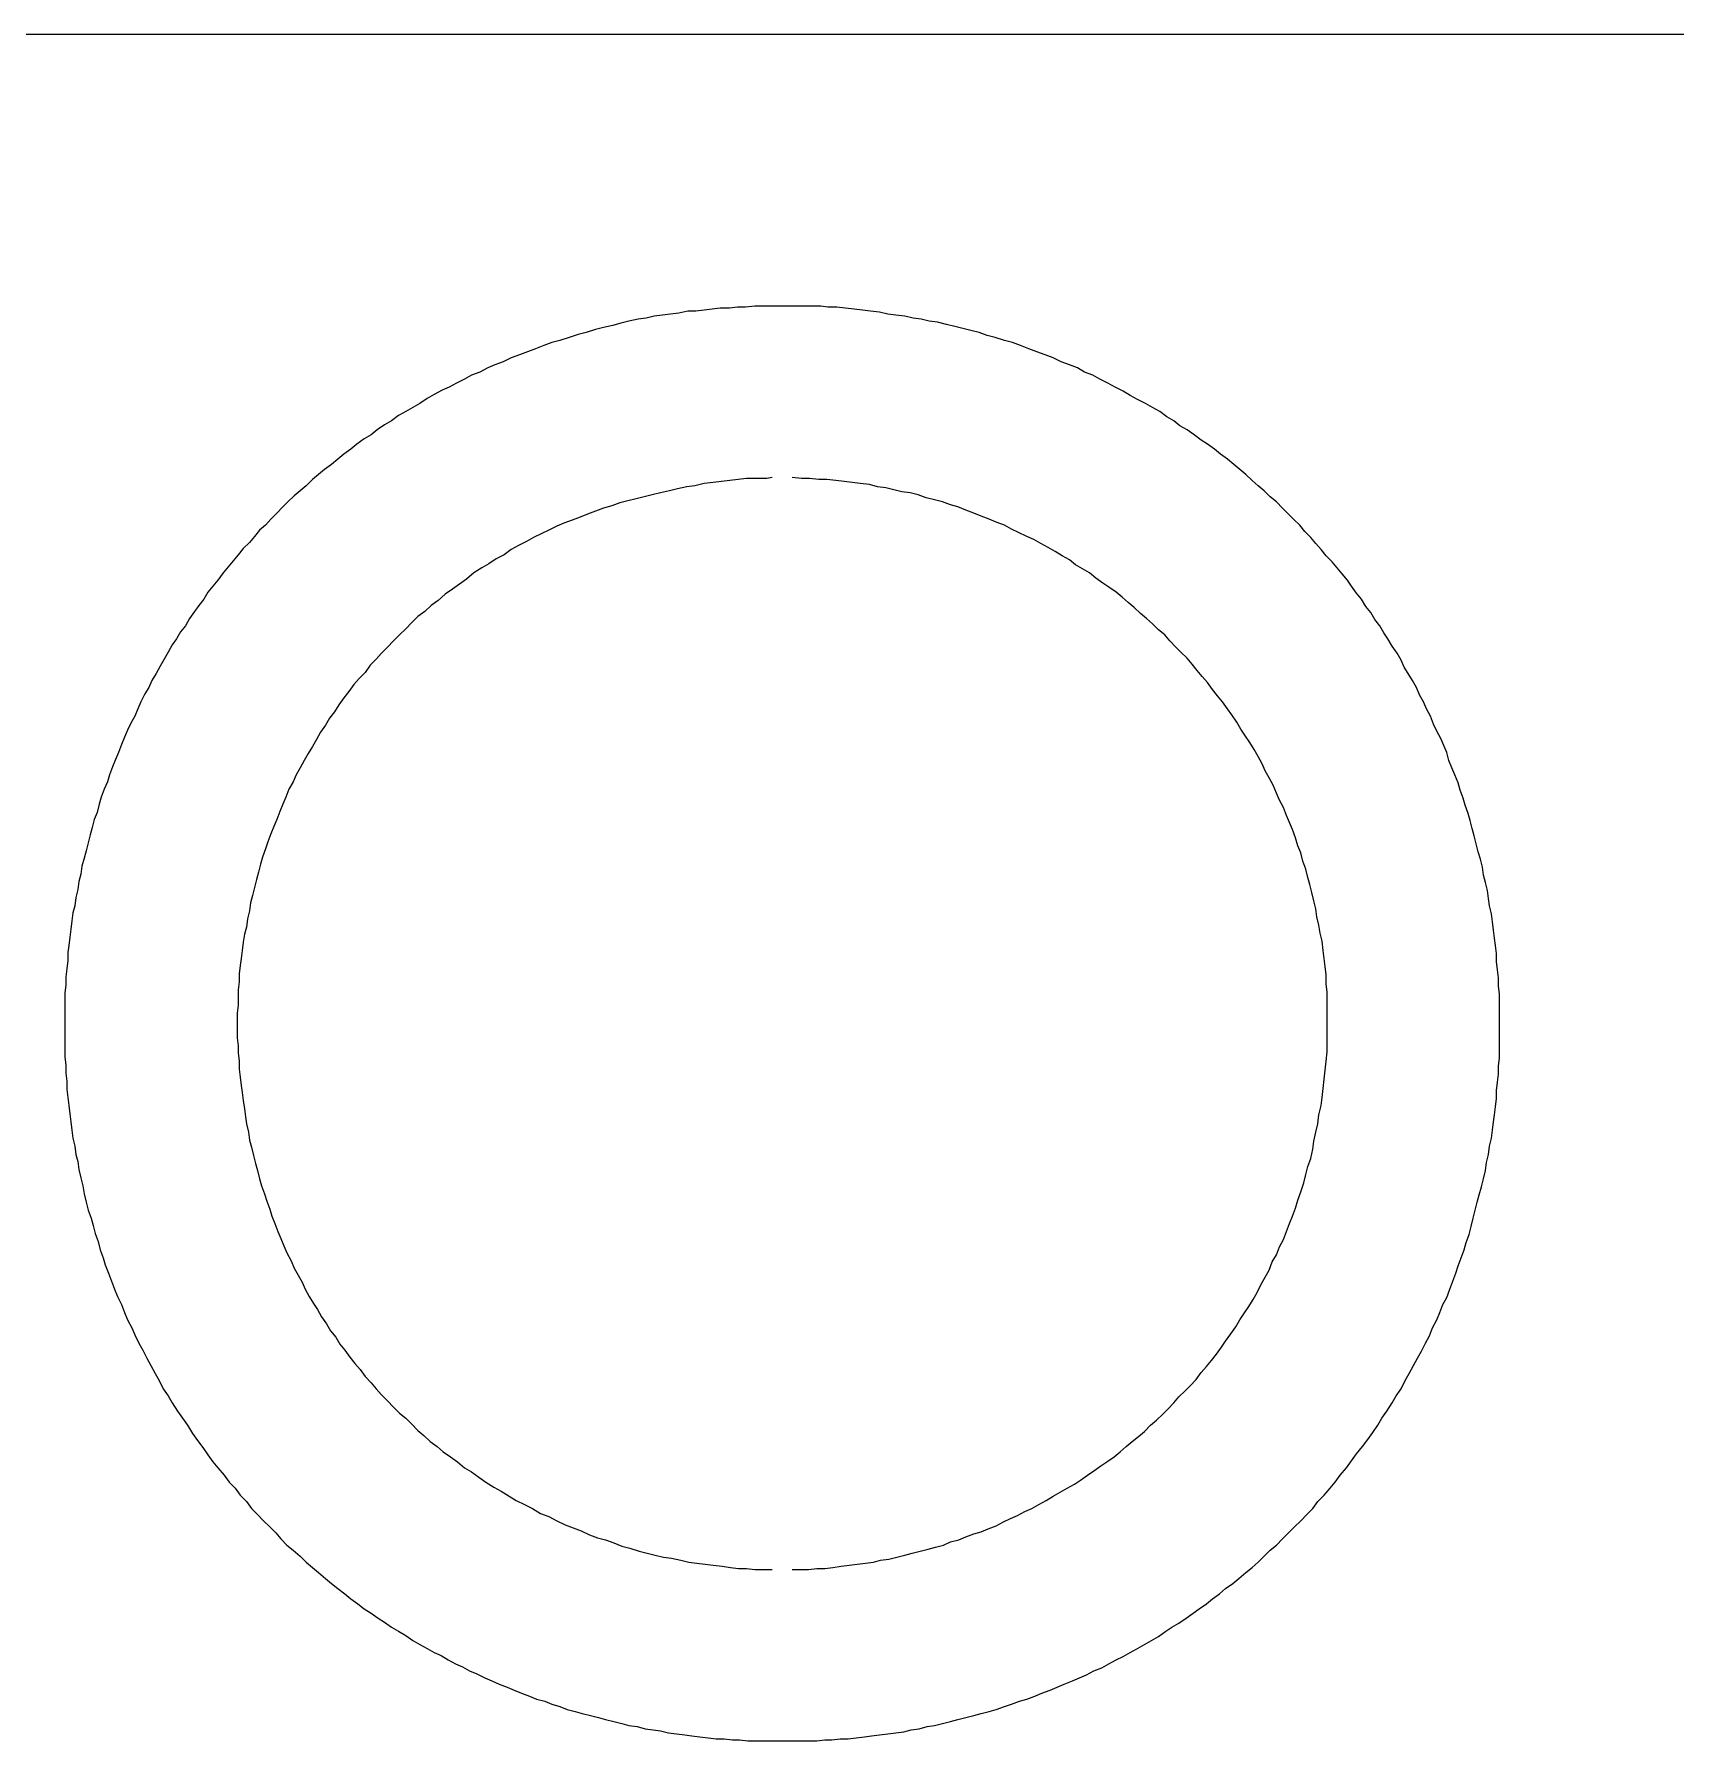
# Model space of a CAD drawing. Extents: x 16 to 596, y 60 to 440.
# Drawn here: x 512.13 to 552.58, y 208.22 to 250.27 of the extents above; entities that cross this region are included whole.
import ezdxf

# ---------------------------------------------------------------- set-up
doc = ezdxf.new("R2010")
doc.units = 0
doc.layers.get('0').update_dxf_attribs({"linetype": 'CONTINUOUS'})

msp = doc.modelspace()

# ---------------------------------------------------------------- linework, layer by layer
at = {"color": 5}
msp.add_line((16.208698, 250.268714), (596.208698, 250.268714), dxfattribs=at)
at = {"color": 3}
for p, q in [((528.833598, 243.493814), (528.633698, 243.468814)), ((529.033698, 243.518714), (528.833598, 243.493814)), ((529.258598, 243.518714), (529.033698, 243.518714)), ((529.458698, 243.543714), (529.258598, 243.518714)), ((529.658598, 243.543714), (529.458698, 243.543714)), ((529.883698, 243.568714), (529.658598, 243.543714)), ((530.083698, 243.568714), (529.883698, 243.568714)), ((530.808598, 243.568714), (530.083698, 243.568714)), ((530.983698, 243.568714), (530.808598, 243.568714)), ((531.158698, 243.568714), (530.983698, 243.568714)), ((531.333698, 243.568714), (531.158698, 243.568714)), ((531.508698, 243.568714), (531.333698, 243.568714)), ((531.683698, 243.543714), (531.508698, 243.568714)), ((531.908698, 243.543714), (531.683698, 243.543714)), ((532.108698, 243.518714), (531.908698, 243.543714)), ((532.333698, 243.493814), (532.108698, 243.518714)), ((532.533698, 243.468814), (532.333698, 243.493814)), ((526.383698, 243.093814), (526.158698, 243.043814)), ((526.583698, 243.143714), (526.383698, 243.093814)), ((526.783698, 243.193814), (526.583698, 243.143714)), ((527.008698, 243.243814), (526.783698, 243.193814)), ((527.208698, 243.268814), (527.008698, 243.243814)), ((527.408698, 243.318714), (527.208698, 243.268814)), ((527.608698, 243.343714), (527.408698, 243.318714)), ((527.808698, 243.368714), (527.608698, 243.343714)), ((528.008698, 243.393814), (527.808698, 243.368714)), ((528.233698, 243.443814), (528.008698, 243.393814)), ((528.433598, 243.443814), (528.233698, 243.443814)), ((528.633698, 243.468814), (528.433598, 243.443814)), ((532.733698, 243.443814), (532.533698, 243.468814)), ((532.958698, 243.418814), (532.733698, 243.443814)), ((533.158698, 243.368714), (532.958698, 243.418814)), ((533.358698, 243.343714), (533.158698, 243.368714)), ((533.583698, 243.318714), (533.358698, 243.343714)), ((533.783698, 243.268814), (533.583698, 243.318714)), ((533.983598, 243.243814), (533.783698, 243.268814)), ((534.183698, 243.193814), (533.983598, 243.243814)), ((534.383598, 243.168714), (534.183698, 243.193814)), ((534.608698, 243.118714), (534.383598, 243.168714)), ((534.808598, 243.068814), (534.608698, 243.118714)), ((535.008698, 243.018814), (534.808598, 243.068814)), ((524.883598, 242.668814), (524.683698, 242.593814)), ((525.083698, 242.718714), (524.883598, 242.668814)), ((525.308598, 242.793814), (525.083698, 242.718714)), ((525.533698, 242.868814), (525.308598, 242.793814)), ((525.733698, 242.918714), (525.533698, 242.868814)), ((525.958698, 242.993814), (525.733698, 242.918714)), ((526.158698, 243.043814), (525.958698, 242.993814)), ((535.208598, 242.968714), (535.008698, 243.018814)), ((535.408698, 242.918714), (535.208598, 242.968714)), ((535.608598, 242.843814), (535.408698, 242.918714)), ((535.808698, 242.793814), (535.608598, 242.843814)), ((536.033698, 242.718714), (535.808698, 242.793814)), ((536.233698, 242.668814), (536.033698, 242.718714)), ((536.433698, 242.593814), (536.233698, 242.668814)), ((523.883698, 242.293814), (523.683598, 242.193814)), ((524.083598, 242.368714), (523.883698, 242.293814)), ((524.283698, 242.443814), (524.083598, 242.368714)), ((524.483598, 242.518714), (524.283698, 242.443814)), ((524.683698, 242.593814), (524.483598, 242.518714)), ((536.633698, 242.518714), (536.433698, 242.593814)), ((536.833698, 242.443814), (536.633698, 242.518714)), ((537.033698, 242.368714), (536.833698, 242.443814)), ((537.233698, 242.293814), (537.033698, 242.368714)), ((537.433698, 242.193814), (537.233698, 242.293814)), ((522.908598, 241.868814), (522.733698, 241.768714)), ((523.108698, 241.943714), (522.908598, 241.868814)), ((523.308598, 242.043814), (523.108698, 241.943714)), ((523.483698, 242.118714), (523.308598, 242.043814)), ((523.683598, 242.193814), (523.483698, 242.118714)), ((537.633698, 242.118714), (537.433698, 242.193814)), ((537.833698, 242.043814), (537.633698, 242.118714)), ((538.008598, 241.943714), (537.833698, 242.043814)), ((538.208698, 241.868814), (538.008598, 241.943714)), ((538.383598, 241.768714), (538.208698, 241.868814)), ((521.983698, 241.393814), (521.808698, 241.293814)), ((522.183698, 241.493814), (521.983698, 241.393814)), ((522.358698, 241.568714), (522.183698, 241.493814)), ((522.533698, 241.668814), (522.358698, 241.568714)), ((522.733698, 241.768714), (522.533698, 241.668814)), ((538.583698, 241.668814), (538.383598, 241.768714)), ((538.758598, 241.568714), (538.583698, 241.668814)), ((538.958698, 241.468814), (538.758598, 241.568714)), ((539.133698, 241.368714), (538.958698, 241.468814)), ((539.308698, 241.268814), (539.133698, 241.368714)), ((521.283598, 240.968714), (521.108698, 240.868814)), ((521.458698, 241.068814), (521.283598, 240.968714)), ((521.633698, 241.168714), (521.458698, 241.068814)), ((521.808698, 241.293814), (521.633698, 241.168714)), ((539.508698, 241.168714), (539.308698, 241.268814)), ((539.683698, 241.068814), (539.508698, 241.168714)), ((539.858698, 240.968714), (539.683698, 241.068814)), ((540.033698, 240.843814), (539.858698, 240.968714)), ((520.758698, 240.643814), (520.583698, 240.518714)), ((520.933598, 240.743714), (520.758698, 240.643814)), ((521.108698, 240.868814), (520.933598, 240.743714)), ((540.208698, 240.743714), (540.033698, 240.843814)), ((540.358598, 240.618814), (540.208698, 240.743714)), ((540.533698, 240.518714), (540.358598, 240.618814)), ((520.083698, 240.168714), (519.933698, 240.043814)), ((520.258698, 240.293814), (520.083698, 240.168714)), ((520.433698, 240.393714), (520.258698, 240.293814)), ((520.583698, 240.518714), (520.433698, 240.393714)), ((540.708698, 240.393714), (540.533698, 240.518714)), ((540.883698, 240.268814), (540.708698, 240.393714)), ((541.033698, 240.168714), (540.883698, 240.268814)), ((541.208698, 240.043814), (541.033698, 240.168714)), ((519.608698, 239.793714), (519.458698, 239.668814)), ((519.758698, 239.918814), (519.608698, 239.793714)), ((519.933698, 240.043814), (519.758698, 239.918814)), ((541.358698, 239.918814), (541.208698, 240.043814)), ((541.533598, 239.793714), (541.358698, 239.918814)), ((541.683698, 239.668814), (541.533598, 239.793714)), ((518.983698, 239.293814), (518.833698, 239.143714)), ((519.133698, 239.418814), (518.983698, 239.293814)), ((519.283698, 239.543714), (519.133698, 239.418814)), ((519.458698, 239.668814), (519.283698, 239.543714)), ((541.833698, 239.543714), (541.683698, 239.668814)), ((541.983698, 239.418814), (541.833698, 239.543714)), ((542.133698, 239.268814), (541.983698, 239.418814)), ((542.283698, 239.143714), (542.133698, 239.268814)), ((518.533598, 238.893814), (518.383698, 238.743714)), ((518.683698, 239.018814), (518.533598, 238.893814)), ((518.833698, 239.143714), (518.683698, 239.018814)), ((542.433698, 239.018814), (542.283698, 239.143714)), ((542.583698, 238.868814), (542.433698, 239.018814)), ((542.733598, 238.743714), (542.583698, 238.868814)), ((518.108598, 238.468814), (517.958698, 238.318814)), ((518.258698, 238.618814), (518.108598, 238.468814)), ((518.383698, 238.743714), (518.258698, 238.618814)), ((542.883698, 238.593714), (542.733598, 238.743714)), ((543.033698, 238.443814), (542.883698, 238.593714)), ((543.158598, 238.318814), (543.033698, 238.443814)), ((517.683698, 238.043814), (517.558698, 237.893814)), ((517.833698, 238.168714), (517.683698, 238.043814)), ((517.958698, 238.318814), (517.833698, 238.168714)), ((543.308698, 238.168714), (543.158598, 238.318814)), ((543.433698, 238.018814), (543.308698, 238.168714)), ((543.583698, 237.868814), (543.433698, 238.018814)), ((517.283698, 237.593714), (517.158698, 237.443814)), ((517.433698, 237.743714), (517.283698, 237.593714)), ((517.558698, 237.893814), (517.433698, 237.743714)), ((543.708698, 237.718814), (543.583698, 237.868814)), ((543.833698, 237.568714), (543.708698, 237.718814)), ((517.033698, 237.293814), (516.908698, 237.143814)), ((517.158698, 237.443814), (517.033698, 237.293814)), ((543.958598, 237.418714), (543.833698, 237.568714)), ((544.108698, 237.268814), (543.958598, 237.418714)), ((544.233698, 237.118814), (544.108698, 237.268814)), ((516.658698, 236.818714), (516.533598, 236.668814)), ((516.783698, 236.993714), (516.658698, 236.818714)), ((516.908698, 237.143814), (516.783698, 236.993714)), ((544.358598, 236.968714), (544.233698, 237.118814)), ((544.483698, 236.818714), (544.358598, 236.968714)), ((544.583698, 236.668814), (544.483698, 236.818714)), ((516.308698, 236.343814), (516.183698, 236.193714)), ((516.408698, 236.518814), (516.308698, 236.343814)), ((516.533598, 236.668814), (516.408698, 236.518814)), ((544.708598, 236.493814), (544.583698, 236.668814)), ((544.833698, 236.343814), (544.708598, 236.493814)), ((544.933698, 236.168714), (544.833698, 236.343814)), ((516.083698, 236.043814), (515.958698, 235.868814)), ((516.183698, 236.193714), (516.083698, 236.043814)), ((545.058698, 236.018714), (544.933698, 236.168714)), ((545.158698, 235.843814), (545.058698, 236.018714)), ((515.733598, 235.543814), (515.633698, 235.368714)), ((515.858698, 235.693814), (515.733598, 235.543814)), ((515.958698, 235.868814), (515.858698, 235.693814)), ((545.283698, 235.693814), (545.158698, 235.843814)), ((545.383698, 235.518814), (545.283698, 235.693814)), ((545.483698, 235.368714), (545.383698, 235.518814)), ((515.533698, 235.218714), (515.433698, 235.043814)), ((515.633698, 235.368714), (515.533698, 235.218714)), ((545.583698, 235.193714), (545.483698, 235.368714)), ((545.708698, 235.018714), (545.583698, 235.193714)), ((515.233698, 234.693814), (515.133698, 234.518814)), ((515.333598, 234.868814), (515.233698, 234.693814)), ((515.433698, 235.043814), (515.333598, 234.868814)), ((545.808698, 234.843814), (545.708698, 235.018714)), ((545.883698, 234.668814), (545.808698, 234.843814)), ((545.983698, 234.518814), (545.883698, 234.668814)), ((515.033698, 234.343814), (514.958598, 234.168714)), ((515.133698, 234.518814), (515.033698, 234.343814)), ((546.083698, 234.343814), (545.983698, 234.518814)), ((546.183698, 234.168714), (546.083698, 234.343814)), ((514.758698, 233.818714), (514.683698, 233.643714)), ((514.858698, 234.018714), (514.758698, 233.818714)), ((514.958598, 234.168714), (514.858698, 234.018714)), ((546.258698, 233.993714), (546.183698, 234.168714)), ((546.358698, 233.818714), (546.258698, 233.993714)), ((546.433698, 233.643714), (546.358698, 233.818714)), ((514.608698, 233.468814), (514.508698, 233.293814)), ((514.683698, 233.643714), (514.608698, 233.468814)), ((546.533698, 233.468814), (546.433698, 233.643714)), ((546.608698, 233.268814), (546.533698, 233.468814)), ((514.433698, 233.118814), (514.358698, 232.943814)), ((514.508698, 233.293814), (514.433698, 233.118814)), ((546.683698, 233.093814), (546.608698, 233.268814)), ((546.783698, 232.918814), (546.683698, 233.093814)), ((514.208698, 232.568814), (514.133698, 232.393714)), ((514.283698, 232.768814), (514.208698, 232.568814)), ((514.358698, 232.943814), (514.283698, 232.768814)), ((546.858698, 232.743814), (546.783698, 232.918814)), ((546.933698, 232.568814), (546.858698, 232.743814)), ((546.983698, 232.368814), (546.933698, 232.568814)), ((514.058698, 232.218714), (513.983698, 232.018714)), ((514.133698, 232.393714), (514.058698, 232.218714)), ((547.058698, 232.193714), (546.983698, 232.368814)), ((547.133598, 232.018714), (547.058698, 232.193714)), ((513.933698, 231.843714), (513.858698, 231.668814)), ((513.983698, 232.018714), (513.933698, 231.843714)), ((547.208698, 231.818714), (547.133598, 232.018714)), ((547.258698, 231.643714), (547.208698, 231.818714)), ((513.733698, 231.293814), (513.683698, 231.093814)), ((513.783598, 231.468814), (513.733698, 231.293814)), ((513.858698, 231.668814), (513.783598, 231.468814)), ((547.333698, 231.443714), (547.258698, 231.643714)), ((547.383698, 231.268814), (547.333698, 231.443714)), ((513.608698, 230.918814), (513.558698, 230.718814)), ((513.683698, 231.093814), (513.608698, 230.918814)), ((547.458698, 231.068714), (547.383698, 231.268814)), ((547.508598, 230.893814), (547.458698, 231.068714)), ((547.558698, 230.693814), (547.508598, 230.893814)), ((513.508698, 230.543814), (513.458698, 230.343814)), ((513.558698, 230.718814), (513.508698, 230.543814)), ((547.608698, 230.518814), (547.558698, 230.693814)), ((547.658698, 230.318814), (547.608698, 230.518814)), ((513.408698, 230.143814), (513.358598, 229.968814)), ((513.458698, 230.343814), (513.408698, 230.143814)), ((547.708698, 230.118814), (547.658698, 230.318814)), ((547.758698, 229.943814), (547.708698, 230.118814)), ((513.308698, 229.768814), (513.283698, 229.568814)), ((513.358598, 229.968814), (513.308698, 229.768814)), ((547.808698, 229.743814), (547.758698, 229.943814)), ((547.833698, 229.543814), (547.808698, 229.743814)), ((513.208698, 229.193814), (513.158698, 228.993814)), ((513.233698, 229.393814), (513.208698, 229.193814)), ((513.283698, 229.568814), (513.233698, 229.393814)), ((547.883598, 229.368814), (547.833698, 229.543814)), ((547.933698, 229.168814), (547.883598, 229.368814)), ((513.133698, 228.793814), (513.083698, 228.618714)), ((513.158698, 228.993814), (513.133698, 228.793814)), ((547.958698, 228.968814), (547.933698, 229.168814)), ((547.983698, 228.793814), (547.958698, 228.968814)), ((548.033698, 228.593814), (547.983698, 228.793814)), ((513.058698, 228.418714), (513.033698, 228.218714)), ((513.083698, 228.618714), (513.058698, 228.418714)), ((548.058698, 228.393814), (548.033698, 228.593814)), ((548.083698, 228.193814), (548.058698, 228.393814)), ((513.008698, 228.018714), (512.983598, 227.818714)), ((513.033698, 228.218714), (513.008698, 228.018714)), ((548.108698, 227.993814), (548.083698, 228.193814)), ((548.133698, 227.818714), (548.108698, 227.993814)), ((512.983598, 227.818714), (512.958598, 227.643714)), ((512.958598, 227.643714), (512.958598, 227.443714)), ((548.158698, 227.618714), (548.133698, 227.818714)), ((548.158698, 227.418814), (548.158698, 227.618714)), ((512.933698, 227.243714), (512.908698, 227.043714)), ((512.958598, 227.443714), (512.933698, 227.243714)), ((548.183698, 227.218814), (548.158698, 227.418814)), ((548.208698, 227.018814), (548.183698, 227.218814)), ((512.908698, 226.843714), (512.883698, 226.643714)), ((512.908698, 227.043714), (512.908698, 226.843714)), ((548.208698, 226.818814), (548.208698, 227.018814)), ((548.233698, 226.618814), (548.208698, 226.818814)), ((512.883698, 226.643714), (512.883698, 226.443714)), ((512.883698, 226.443714), (512.883698, 226.243714)), ((512.883698, 226.243714), (512.883698, 226.043714)), ((548.233698, 226.418814), (548.233698, 226.618814)), ((548.233698, 226.243714), (548.233698, 226.418814)), ((548.233698, 226.043714), (548.233698, 226.243714)), ((512.883698, 226.043714), (512.883698, 225.868714)), ((512.883698, 225.868714), (512.883698, 225.668714)), ((548.233698, 225.843714), (548.233698, 226.043714)), ((548.233698, 225.643714), (548.233698, 225.843714)), ((512.883698, 225.668714), (512.883698, 225.468714)), ((512.883698, 225.468714), (512.883698, 225.268714)), ((548.233698, 225.443714), (548.233698, 225.643714)), ((548.233698, 225.243714), (548.233698, 225.443714)), ((512.883698, 225.268714), (512.883698, 225.068714)), ((512.883698, 225.068714), (512.908698, 224.868714)), ((548.208698, 224.843714), (548.233698, 225.043714)), ((548.233698, 225.043714), (548.233698, 225.243714)), ((512.908698, 224.868714), (512.908698, 224.668714)), ((512.908698, 224.668714), (512.933698, 224.468714)), ((548.183698, 224.443714), (548.208698, 224.643714)), ((548.208698, 224.643714), (548.208698, 224.843714)), ((512.933698, 224.468714), (512.933698, 224.268714)), ((512.933698, 224.268714), (512.958598, 224.068714)), ((548.158698, 224.243814), (548.183698, 224.443714)), ((548.158698, 224.043814), (548.158698, 224.243814)), ((512.958598, 224.068714), (512.983598, 223.868714)), ((512.983598, 223.868714), (513.008698, 223.668714)), ((548.108698, 223.643814), (548.133698, 223.843814)), ((548.133698, 223.843814), (548.158698, 224.043814)), ((513.008698, 223.668714), (513.033698, 223.468714)), ((513.033698, 223.468714), (513.058698, 223.268714)), ((548.058698, 223.268714), (548.083698, 223.468714)), ((548.083698, 223.468714), (548.108698, 223.643814)), ((513.058698, 223.268714), (513.083698, 223.068714)), ((513.083698, 223.068714), (513.133698, 222.868714)), ((513.133698, 222.868714), (513.158698, 222.668714)), ((547.958698, 222.668714), (547.983698, 222.868714)), ((547.983698, 222.868714), (548.033698, 223.068714)), ((548.033698, 223.068714), (548.058698, 223.268714)), ((513.158698, 222.668714), (513.208698, 222.493714)), ((513.208698, 222.493714), (513.233698, 222.293714)), ((547.883598, 222.268714), (547.908598, 222.468714)), ((547.908598, 222.468714), (547.958698, 222.668714)), ((513.233698, 222.293714), (513.283698, 222.093714)), ((513.283698, 222.093714), (513.333698, 221.893714)), ((547.783698, 221.868714), (547.833698, 222.068714)), ((547.833698, 222.068714), (547.883598, 222.268714)), ((513.333698, 221.893714), (513.358598, 221.693714)), ((513.358598, 221.693714), (513.408698, 221.493714)), ((547.683698, 221.493714), (547.733698, 221.668714)), ((547.733698, 221.668714), (547.783698, 221.868714)), ((513.408698, 221.493714), (513.458698, 221.293714)), ((513.458698, 221.293714), (513.533698, 221.093714)), ((547.583698, 221.093714), (547.633698, 221.293714)), ((547.633698, 221.293714), (547.683698, 221.493714)), ((513.533698, 221.093714), (513.583698, 220.918714)), ((513.583698, 220.918714), (513.633698, 220.718714)), ((547.483598, 220.693714), (547.533598, 220.893714)), ((547.533598, 220.893714), (547.583698, 221.093714)), ((513.633698, 220.718714), (513.708698, 220.518714)), ((513.708698, 220.518714), (513.758598, 220.318714)), ((547.358698, 220.318714), (547.408698, 220.493714)), ((547.408698, 220.493714), (547.483598, 220.693714)), ((513.758598, 220.318714), (513.833698, 220.118714)), ((513.833698, 220.118714), (513.883698, 219.943714)), ((513.883698, 219.943714), (513.958698, 219.743714)), ((547.208698, 219.918714), (547.283698, 220.118714)), ((547.283698, 220.118714), (547.358698, 220.318714)), ((513.958698, 219.743714), (514.033698, 219.543714)), ((514.033698, 219.543714), (514.108698, 219.343714)), ((547.008698, 219.343714), (547.083598, 219.543714)), ((547.083598, 219.543714), (547.158698, 219.743714)), ((547.158698, 219.743714), (547.208698, 219.918714)), ((514.108698, 219.343714), (514.183598, 219.168814)), ((514.183598, 219.168814), (514.283698, 218.968814)), ((546.833698, 218.968814), (546.933698, 219.143714)), ((546.933698, 219.143714), (547.008698, 219.343714)), ((514.283698, 218.968814), (514.358698, 218.768814)), ((514.358698, 218.768814), (514.433698, 218.593814)), ((546.683698, 218.593814), (546.758698, 218.768814)), ((546.758698, 218.768814), (546.833698, 218.968814)), ((514.433698, 218.593814), (514.533698, 218.393814)), ((514.533698, 218.393814), (514.608698, 218.218814)), ((546.508698, 218.193814), (546.583698, 218.393814)), ((546.583698, 218.393814), (546.683698, 218.593814)), ((514.608698, 218.218814), (514.708698, 218.018814)), ((514.708698, 218.018814), (514.808698, 217.843814)), ((514.808698, 217.843814), (514.908698, 217.643814)), ((546.308598, 217.818814), (546.408698, 218.018814)), ((546.408698, 218.018814), (546.508698, 218.193814)), ((514.908698, 217.643814), (515.008698, 217.468814)), ((515.008698, 217.468814), (515.108698, 217.268814)), ((546.008698, 217.268814), (546.108698, 217.468814)), ((546.108698, 217.468814), (546.208698, 217.643814)), ((546.208698, 217.643814), (546.308598, 217.818814)), ((515.108698, 217.268814), (515.208698, 217.093814)), ((515.208698, 217.093814), (515.308698, 216.893814)), ((545.808698, 216.893814), (545.908598, 217.093814)), ((545.908598, 217.093814), (546.008698, 217.268814)), ((515.308698, 216.893814), (515.433698, 216.718714)), ((515.433698, 216.718714), (515.533698, 216.543714)), ((545.583698, 216.543714), (545.683698, 216.718714)), ((545.683698, 216.718714), (545.808698, 216.893814)), ((515.533698, 216.543714), (515.658698, 216.343714)), ((515.658698, 216.343714), (515.783598, 216.168714)), ((515.783598, 216.168714), (515.908698, 215.993814)), ((545.233698, 215.993814), (545.333698, 216.168714)), ((545.333698, 216.168714), (545.458698, 216.343714)), ((545.458698, 216.343714), (545.583698, 216.543714)), ((515.908698, 215.993814), (516.033698, 215.793814)), ((516.033698, 215.793814), (516.158598, 215.618814)), ((544.983698, 215.643814), (545.108598, 215.818814)), ((545.108598, 215.818814), (545.233698, 215.993814)), ((516.158598, 215.618814), (516.283698, 215.443814)), ((516.283698, 215.443814), (516.408698, 215.268814)), ((544.708598, 215.293814), (544.858698, 215.468814)), ((544.858698, 215.468814), (544.983698, 215.643814)), ((516.408698, 215.268814), (516.533598, 215.093814)), ((516.533598, 215.093814), (516.658698, 214.943714)), ((516.658698, 214.943714), (516.808698, 214.768714)), ((544.308598, 214.768714), (544.458698, 214.943714)), ((544.458698, 214.943714), (544.583698, 215.118714)), ((544.583698, 215.118714), (544.708598, 215.293814)), ((516.808698, 214.768714), (516.933598, 214.593714)), ((516.933598, 214.593714), (517.083698, 214.443814)), ((544.058698, 214.443814), (544.183698, 214.593714)), ((544.183698, 214.593714), (544.308598, 214.768714)), ((517.083698, 214.443814), (517.208698, 214.268814)), ((517.208698, 214.268814), (517.358598, 214.118814)), ((517.358598, 214.118814), (517.483698, 213.943714)), ((543.633698, 213.943714), (543.758698, 214.118814)), ((543.758698, 214.118814), (543.908598, 214.268814)), ((543.908598, 214.268814), (544.058698, 214.443814)), ((517.483698, 213.943714), (517.633698, 213.793714)), ((517.633698, 213.793714), (517.783698, 213.643814)), ((517.783698, 213.643814), (517.933698, 213.493814)), ((543.183698, 213.493814), (543.333698, 213.643814)), ((543.333698, 213.643814), (543.483698, 213.793714)), ((543.483698, 213.793714), (543.633698, 213.943714)), ((517.933698, 213.493814), (518.083698, 213.343714)), ((518.083698, 213.343714), (518.208698, 213.193714)), ((518.208698, 213.193714), (518.358698, 213.043814)), ((542.733598, 213.043814), (542.883698, 213.193714)), ((542.883698, 213.193714), (543.033698, 213.343714)), ((543.033698, 213.343714), (543.183698, 213.493814)), ((518.358698, 213.043814), (518.508598, 212.918814)), ((518.508598, 212.918814), (518.683698, 212.768714)), ((542.433698, 212.768714), (542.583698, 212.918814)), ((542.583698, 212.918814), (542.733598, 213.043814)), ((518.683698, 212.768714), (518.833698, 212.618814)), ((518.833698, 212.618814), (518.983698, 212.493814)), ((518.983698, 212.493814), (519.133698, 212.368714)), ((519.133698, 212.368714), (519.308598, 212.218814)), ((541.808698, 212.218814), (541.983698, 212.368714)), ((541.983698, 212.368714), (542.133698, 212.493814)), ((542.133698, 212.493814), (542.283698, 212.618814)), ((542.283698, 212.618814), (542.433698, 212.768714)), ((519.308598, 212.218814), (519.458698, 212.093814)), ((519.458698, 212.093814), (519.608698, 211.968714)), ((519.608698, 211.968714), (519.783698, 211.843814)), ((541.333698, 211.843814), (541.483698, 211.968714)), ((541.483698, 211.968714), (541.658698, 212.093814)), ((541.658698, 212.093814), (541.808698, 212.218814)), ((519.783698, 211.843814), (519.933698, 211.718814)), ((519.933698, 211.718814), (520.108598, 211.593714)), ((520.108598, 211.593714), (520.258698, 211.468814)), ((540.833698, 211.468814), (541.008698, 211.593714)), ((541.008698, 211.593714), (541.158598, 211.718814)), ((541.158598, 211.718814), (541.333698, 211.843814)), ((520.258698, 211.468814), (520.433698, 211.368714)), ((520.433698, 211.368714), (520.608698, 211.243814)), ((520.608698, 211.243814), (520.758698, 211.143814)), ((520.758698, 211.143814), (520.933598, 211.018714)), ((540.158698, 211.018714), (540.333698, 211.118814)), ((540.333698, 211.118814), (540.508698, 211.243814)), ((540.508698, 211.243814), (540.683698, 211.368714)), ((540.683698, 211.368714), (540.833698, 211.468814)), ((520.933598, 211.018714), (521.108698, 210.918814)), ((521.108698, 210.918814), (521.283598, 210.818714)), ((521.283598, 210.818714), (521.458698, 210.693814)), ((521.458698, 210.693814), (521.633698, 210.593714)), ((539.483698, 210.593714), (539.658698, 210.693814)), ((539.658698, 210.693814), (539.833698, 210.793714)), ((539.833698, 210.793714), (540.008698, 210.918814)), ((540.008698, 210.918814), (540.158698, 211.018714)), ((521.633698, 210.593714), (521.808698, 210.493814)), ((521.808698, 210.493814), (521.983698, 210.393714)), ((521.983698, 210.393714), (522.158698, 210.318814)), ((522.158698, 210.318814), (522.333698, 210.218714)), ((538.783598, 210.218714), (538.958698, 210.293814)), ((538.958698, 210.293814), (539.133698, 210.393714)), ((539.133698, 210.393714), (539.308698, 210.493814)), ((539.308698, 210.493814), (539.483698, 210.593714)), ((522.333698, 210.218714), (522.508598, 210.118814)), ((522.508598, 210.118814), (522.683698, 210.043814)), ((522.683698, 210.043814), (522.858698, 209.943814)), ((522.858698, 209.943814), (523.033698, 209.868814)), ((523.033698, 209.868814), (523.233698, 209.768714)), ((537.883698, 209.768714), (538.058698, 209.843814)), ((538.058698, 209.843814), (538.233698, 209.943814)), ((538.233698, 209.943814), (538.433698, 210.018714)), ((538.433698, 210.018714), (538.608698, 210.118814)), ((538.608698, 210.118814), (538.783598, 210.218714)), ((523.233698, 209.768714), (523.408698, 209.693814)), ((523.408698, 209.693814), (523.583698, 209.618714)), ((523.583698, 209.618714), (523.783698, 209.543814)), ((523.783698, 209.543814), (523.958698, 209.468814)), ((523.958698, 209.468814), (524.133698, 209.393714)), ((536.958698, 209.393714), (537.158698, 209.468814)), ((537.158698, 209.468814), (537.333698, 209.543814)), ((537.333698, 209.543814), (537.508698, 209.618714)), ((537.508698, 209.618714), (537.708698, 209.693814)), ((537.708698, 209.693814), (537.883698, 209.768714)), ((524.133698, 209.393714), (524.333698, 209.318814)), ((524.333698, 209.318814), (524.508598, 209.243814)), ((524.508598, 209.243814), (524.708698, 209.193714)), ((524.708698, 209.193714), (524.883598, 209.118814)), ((524.883598, 209.118814), (525.083698, 209.068814)), ((525.083698, 209.068814), (525.258598, 208.993714)), ((525.258598, 208.993714), (525.458698, 208.943814)), ((535.658698, 208.943814), (535.833698, 208.993714)), ((535.833698, 208.993714), (536.033698, 209.068814)), ((536.033698, 209.068814), (536.208698, 209.118814)), ((536.208698, 209.118814), (536.408598, 209.193714)), ((536.408598, 209.193714), (536.583698, 209.243814)), ((536.583698, 209.243814), (536.783598, 209.318814)), ((536.783598, 209.318814), (536.958698, 209.393714)), ((525.458698, 208.943814), (525.633698, 208.893814)), ((525.633698, 208.893814), (525.833698, 208.843714)), ((525.833698, 208.843714), (526.033698, 208.793714)), ((526.033698, 208.793714), (526.208698, 208.743814)), ((526.208698, 208.743814), (526.408698, 208.693814)), ((526.408698, 208.693814), (526.608698, 208.643714)), ((526.608698, 208.643714), (526.783698, 208.593714)), ((526.783698, 208.593714), (526.983698, 208.568714)), ((526.983698, 208.568714), (527.183698, 208.518814)), ((533.933698, 208.518814), (534.133698, 208.568714)), ((534.133698, 208.568714), (534.308698, 208.593714)), ((534.308698, 208.593714), (534.508698, 208.643714)), ((534.508698, 208.643714), (534.708698, 208.693814)), ((534.708698, 208.693814), (534.883698, 208.743814)), ((534.883698, 208.743814), (535.083698, 208.793714)), ((535.083698, 208.793714), (535.283698, 208.843714)), ((535.283698, 208.843714), (535.458698, 208.893814)), ((535.458698, 208.893814), (535.658698, 208.943814)), ((527.183698, 208.518814), (527.383698, 208.493814)), ((527.383698, 208.493814), (527.558698, 208.468814)), ((527.558698, 208.468814), (527.758698, 208.418714)), ((527.758698, 208.418714), (527.958698, 208.393714)), ((527.958698, 208.393714), (528.158698, 208.368814)), ((528.158698, 208.368814), (528.333698, 208.343814)), ((528.333698, 208.343814), (528.533698, 208.318814)), ((528.533698, 208.318814), (528.733698, 208.293814)), ((528.733698, 208.293814), (528.933698, 208.268814)), ((528.933698, 208.268814), (529.133698, 208.268814)), ((529.133698, 208.268814), (529.333698, 208.243714)), ((529.333698, 208.243714), (529.508698, 208.243714)), ((529.508698, 208.243714), (529.708698, 208.218714)), ((529.708698, 208.218714), (529.908698, 208.218714)), ((529.908698, 208.218714), (530.108698, 208.218714)), ((530.108698, 208.218714), (530.308698, 208.218714)), ((530.308698, 208.218714), (531.008698, 208.218714)), ((531.008698, 208.218714), (531.208598, 208.218714)), ((531.208598, 208.218714), (531.408698, 208.218714)), ((531.408698, 208.218714), (531.608598, 208.243714)), ((531.608598, 208.243714), (531.783698, 208.243714)), ((531.783698, 208.243714), (531.983698, 208.268814)), ((531.983698, 208.268814), (532.183698, 208.268814)), ((532.183698, 208.268814), (532.383698, 208.293814)), ((532.383698, 208.293814), (532.583698, 208.318814)), ((532.583698, 208.318814), (532.758698, 208.343814)), ((532.758698, 208.343814), (532.958698, 208.368814)), ((532.958698, 208.368814), (533.158698, 208.393714)), ((533.158698, 208.393714), (533.358698, 208.418714)), ((533.358698, 208.418714), (533.558698, 208.443714)), ((533.558698, 208.443714), (533.733698, 208.493814)), ((533.733698, 208.493814), (533.933698, 208.518814))]:
    msp.add_line(p, q, dxfattribs=at)
at = {"color": 7}
for p, q in [((529.683698, 239.318814), (528.858598, 239.218814)), ((529.808698, 239.318814), (529.683698, 239.318814)), ((529.933698, 239.318814), (529.808698, 239.318814)), ((530.058598, 239.318814), (529.933698, 239.318814)), ((530.183698, 239.318814), (530.058598, 239.318814)), ((530.308698, 239.343714), (530.183698, 239.318814)), ((531.033698, 239.318814), (530.808598, 239.343714)), ((531.233598, 239.318814), (531.033698, 239.318814)), ((531.458698, 239.293814), (531.233598, 239.318814)), ((531.658598, 239.293814), (531.458698, 239.293814)), ((531.883698, 239.268814), (531.658598, 239.293814)), ((532.083698, 239.243814), (531.883698, 239.268814)), ((527.158698, 238.868814), (526.958698, 238.818814)), ((527.358698, 238.918814), (527.158698, 238.868814)), ((527.558698, 238.968714), (527.358698, 238.918814)), ((527.783698, 239.018814), (527.558698, 238.968714)), ((527.983698, 239.068814), (527.783698, 239.018814)), ((528.208698, 239.118814), (527.983698, 239.068814)), ((528.408698, 239.143714), (528.208698, 239.118814)), ((528.633698, 239.193714), (528.408698, 239.143714)), ((528.858598, 239.218814), (528.633698, 239.193714)), ((532.283698, 239.218814), (532.083698, 239.243814)), ((532.483698, 239.193714), (532.283698, 239.218814)), ((532.708698, 239.168714), (532.483698, 239.193714)), ((532.908698, 239.118814), (532.708698, 239.168714)), ((533.108698, 239.093814), (532.908698, 239.118814)), ((533.308698, 239.043814), (533.108698, 239.093814)), ((533.508698, 238.993714), (533.308698, 239.043814)), ((533.708698, 238.968714), (533.508698, 238.993714)), ((533.908698, 238.918814), (533.708698, 238.968714)), ((534.108698, 238.843814), (533.908698, 238.918814)), ((525.758698, 238.443814), (525.583698, 238.368714)), ((525.958698, 238.518814), (525.758698, 238.443814)), ((526.158698, 238.593714), (525.958698, 238.518814)), ((526.358698, 238.643814), (526.158698, 238.593714)), ((526.558698, 238.718814), (526.358698, 238.643814)), ((526.758698, 238.768714), (526.558698, 238.718814)), ((526.958698, 238.818814), (526.758698, 238.768714)), ((534.308698, 238.793714), (534.108698, 238.843814)), ((534.508698, 238.743714), (534.308698, 238.793714)), ((534.708698, 238.668814), (534.508698, 238.743714)), ((534.883698, 238.618814), (534.708698, 238.668814)), ((535.083698, 238.543714), (534.883698, 238.618814)), ((535.283698, 238.468814), (535.083698, 238.543714)), ((535.458698, 238.393714), (535.283698, 238.468814)), ((524.808698, 238.043814), (524.633698, 237.968714)), ((525.008698, 238.143714), (524.808698, 238.043814)), ((525.183698, 238.218814), (525.008698, 238.143714)), ((525.383698, 238.293814), (525.183698, 238.218814)), ((525.583698, 238.368714), (525.383698, 238.293814)), ((535.658698, 238.318814), (535.458698, 238.393714)), ((535.833698, 238.243814), (535.658698, 238.318814)), ((536.033698, 238.168714), (535.833698, 238.243814)), ((536.208698, 238.068814), (536.033698, 238.168714)), ((536.383598, 237.993714), (536.208698, 238.068814)), ((524.058698, 237.668814), (523.883698, 237.568714)), ((524.258698, 237.768714), (524.058698, 237.668814)), ((524.433698, 237.868814), (524.258698, 237.768714)), ((524.633698, 237.968714), (524.433698, 237.868814)), ((536.583698, 237.893814), (536.383598, 237.993714)), ((536.758698, 237.818814), (536.583698, 237.893814)), ((536.933698, 237.718814), (536.758698, 237.818814)), ((537.108698, 237.618814), (536.933698, 237.718814)), ((537.283698, 237.518814), (537.108698, 237.618814)), ((523.333698, 237.218714), (523.158698, 237.118814)), ((523.508698, 237.343714), (523.333698, 237.218714)), ((523.708598, 237.443814), (523.508698, 237.343714)), ((523.883698, 237.568714), (523.708598, 237.443814)), ((537.458698, 237.418714), (537.283698, 237.518814)), ((537.633698, 237.318814), (537.458698, 237.418714)), ((537.783698, 237.193714), (537.633698, 237.318814)), ((537.958598, 237.093814), (537.783698, 237.193714)), ((522.783698, 236.843814), (522.608698, 236.718814)), ((522.958698, 236.993714), (522.783698, 236.843814)), ((523.158698, 237.118814), (522.958698, 236.993714)), ((538.133698, 236.993714), (537.958598, 237.093814)), ((538.283698, 236.868814), (538.133698, 236.993714)), ((538.458698, 236.743814), (538.283698, 236.868814)), ((538.608698, 236.643814), (538.458698, 236.743814)), ((522.258698, 236.468814), (522.083598, 236.318814)), ((522.433698, 236.593714), (522.258698, 236.468814)), ((522.608698, 236.718814), (522.433698, 236.593714)), ((538.783598, 236.518814), (538.608698, 236.643814)), ((538.933698, 236.393714), (538.783598, 236.518814)), ((539.083698, 236.268814), (538.933698, 236.393714)), ((521.583698, 235.918814), (521.433698, 235.768714)), ((521.758698, 236.043814), (521.583698, 235.918814)), ((521.908698, 236.193714), (521.758698, 236.043814)), ((522.083598, 236.318814), (521.908698, 236.193714)), ((539.233698, 236.143814), (539.083698, 236.268814)), ((539.383698, 235.993714), (539.233698, 236.143814)), ((539.533698, 235.868814), (539.383698, 235.993714)), ((521.283598, 235.618714), (521.133698, 235.468814)), ((521.433698, 235.768714), (521.283598, 235.618714)), ((539.683698, 235.743814), (539.533698, 235.868814)), ((539.833698, 235.593714), (539.683698, 235.743814)), ((539.983598, 235.468814), (539.833698, 235.593714)), ((520.833698, 235.168714), (520.683698, 235.018714)), ((520.983698, 235.318814), (520.833698, 235.168714)), ((521.133698, 235.468814), (520.983698, 235.318814)), ((540.108698, 235.318814), (539.983598, 235.468814)), ((540.258698, 235.168714), (540.108698, 235.318814)), ((540.383598, 235.043814), (540.258698, 235.168714)), ((520.408698, 234.718814), (520.283698, 234.543814)), ((520.558698, 234.868814), (520.408698, 234.718814)), ((520.683698, 235.018714), (520.558698, 234.868814)), ((540.533698, 234.893814), (540.383598, 235.043814)), ((540.658698, 234.743814), (540.533698, 234.893814)), ((540.783598, 234.593714), (540.658698, 234.743814)), ((520.008698, 234.243714), (519.883698, 234.068814)), ((520.133598, 234.393714), (520.008698, 234.243714)), ((520.283698, 234.543814), (520.133598, 234.393714)), ((540.908698, 234.443814), (540.783598, 234.593714)), ((541.033698, 234.293814), (540.908698, 234.443814)), ((541.158598, 234.118814), (541.033698, 234.293814)), ((519.758698, 233.918814), (519.633698, 233.743814)), ((519.883698, 234.068814), (519.758698, 233.918814)), ((541.283698, 233.968814), (541.158598, 234.118814)), ((541.408698, 233.818714), (541.283698, 233.968814)), ((541.533598, 233.643714), (541.408698, 233.818714)), ((519.408698, 233.418714), (519.308598, 233.243714)), ((519.533698, 233.568814), (519.408698, 233.418714)), ((519.633698, 233.743814), (519.533698, 233.568814)), ((541.633698, 233.493814), (541.533598, 233.643714)), ((541.758698, 233.318814), (541.633698, 233.493814)), ((519.183698, 233.068814), (519.083698, 232.893814)), ((519.308598, 233.243714), (519.183698, 233.068814)), ((541.858698, 233.143814), (541.758698, 233.318814)), ((541.958598, 232.993714), (541.858698, 233.143814)), ((542.083698, 232.818714), (541.958598, 232.993714)), ((518.883698, 232.543814), (518.783698, 232.368814)), ((518.983698, 232.718814), (518.883698, 232.543814)), ((519.083698, 232.893814), (518.983698, 232.718814)), ((542.183698, 232.643714), (542.083698, 232.818714)), ((542.283698, 232.468814), (542.183698, 232.643714)), ((518.683698, 232.193714), (518.583698, 232.018714)), ((518.783698, 232.368814), (518.683698, 232.193714)), ((542.383698, 232.293814), (542.283698, 232.468814)), ((542.458698, 232.118814), (542.383698, 232.293814)), ((542.558698, 231.943814), (542.458698, 232.118814)), ((518.508598, 231.843714), (518.408698, 231.668814)), ((518.583698, 232.018714), (518.508598, 231.843714)), ((542.658698, 231.768814), (542.558698, 231.943814)), ((542.733598, 231.568814), (542.658698, 231.768814)), ((518.258698, 231.293814), (518.183698, 231.118814)), ((518.333698, 231.468814), (518.258698, 231.293814)), ((518.408698, 231.668814), (518.333698, 231.468814)), ((542.808698, 231.393714), (542.733598, 231.568814)), ((542.908698, 231.218714), (542.808698, 231.393714)), ((518.108598, 230.918814), (518.033698, 230.743814)), ((518.183698, 231.118814), (518.108598, 230.918814)), ((542.983698, 231.018714), (542.908698, 231.218714)), ((543.058698, 230.843714), (542.983698, 231.018714)), ((517.958698, 230.568814), (517.883698, 230.368814)), ((518.033698, 230.743814), (517.958698, 230.568814)), ((543.133598, 230.668714), (543.058698, 230.843714)), ((543.208698, 230.468714), (543.133598, 230.668714)), ((543.258698, 230.268714), (543.208698, 230.468714)), ((517.833698, 230.193814), (517.758598, 229.993814)), ((517.883698, 230.368814), (517.833698, 230.193814)), ((543.333698, 230.093814), (543.258698, 230.268714)), ((543.383698, 229.893814), (543.333698, 230.093814)), ((517.658698, 229.618714), (517.608698, 229.443714)), ((517.708698, 229.818714), (517.658698, 229.618714)), ((517.758598, 229.993814), (517.708698, 229.818714)), ((543.458698, 229.693814), (543.383698, 229.893814)), ((543.508698, 229.493814), (543.458698, 229.693814)), ((517.558698, 229.243714), (517.508698, 229.043714)), ((517.608698, 229.443714), (517.558698, 229.243714)), ((543.558598, 229.318814), (543.508698, 229.493814)), ((543.608698, 229.118814), (543.558598, 229.318814)), ((517.458698, 228.868714), (517.433698, 228.668714)), ((517.508698, 229.043714), (517.458698, 228.868714)), ((543.658698, 228.918814), (543.608698, 229.118814)), ((543.708698, 228.718814), (543.658698, 228.918814)), ((517.383698, 228.468714), (517.358598, 228.268714)), ((517.433698, 228.668714), (517.383698, 228.468714)), ((543.733698, 228.518814), (543.708698, 228.718814)), ((543.783698, 228.318814), (543.733698, 228.518814)), ((517.308698, 228.093814), (517.283698, 227.893714)), ((517.358598, 228.268714), (517.308698, 228.093814)), ((543.808698, 228.118814), (543.783698, 228.318814)), ((543.858698, 227.918814), (543.808698, 228.118814)), ((543.883698, 227.693714), (543.858698, 227.918814)), ((517.233698, 227.493714), (517.208698, 227.318814)), ((517.258698, 227.693714), (517.233698, 227.493714)), ((517.283698, 227.893714), (517.258698, 227.693714)), ((543.908598, 227.493714), (543.883698, 227.693714)), ((543.933598, 227.293714), (543.908598, 227.493714)), ((517.208698, 227.318814), (517.183698, 227.118814)), ((517.183698, 227.118814), (517.183698, 226.918814)), ((543.958598, 227.093714), (543.933598, 227.293714)), ((543.958598, 226.868714), (543.958598, 227.093714)), ((517.183698, 226.918814), (517.158698, 226.718814)), ((517.158698, 226.718814), (517.158698, 226.518814)), ((543.983698, 226.668714), (543.958598, 226.868714)), ((543.983698, 226.468714), (543.983698, 226.668714)), ((517.158698, 226.343814), (517.133698, 226.143814)), ((517.158698, 226.518814), (517.158698, 226.343814)), ((543.983698, 226.243714), (543.983698, 226.468714)), ((543.983698, 226.043714), (543.983698, 226.243714)), ((517.133698, 226.143814), (517.133698, 225.943814)), ((517.133698, 225.943814), (517.133698, 225.743814)), ((543.983698, 225.843714), (543.983698, 226.043714)), ((543.983698, 225.618814), (543.983698, 225.843714)), ((517.133698, 225.743814), (517.133698, 225.543814)), ((517.133698, 225.543814), (517.158698, 225.343814)), ((543.983698, 225.418814), (543.983698, 225.618814)), ((543.983698, 225.193814), (543.983698, 225.418814)), ((517.158698, 225.343814), (517.158698, 225.168814)), ((517.158698, 225.168814), (517.183698, 224.968814)), ((517.183698, 224.968814), (517.183698, 224.768814)), ((543.933598, 224.743814), (543.958598, 224.968814)), ((543.958598, 224.968814), (543.983698, 225.193814)), ((517.183698, 224.768814), (517.208698, 224.568814)), ((517.208698, 224.568814), (517.233698, 224.368814)), ((543.908598, 224.518714), (543.933598, 224.743814)), ((517.233698, 224.368814), (517.258698, 224.193814)), ((517.258698, 224.193814), (517.283698, 223.993814)), ((543.858698, 224.068714), (543.883698, 224.293714)), ((543.883698, 224.293714), (543.908598, 224.518714)), ((517.283698, 223.993814), (517.308698, 223.793814)), ((517.308698, 223.793814), (517.333598, 223.593814)), ((543.783698, 223.643814), (543.833698, 223.868714)), ((543.833698, 223.868714), (543.858698, 224.068714)), ((517.333598, 223.593814), (517.358598, 223.418814)), ((517.358598, 223.418814), (517.408698, 223.218814)), ((543.708698, 223.218814), (543.758698, 223.418814)), ((543.758698, 223.418814), (543.783698, 223.643814)), ((517.408698, 223.218814), (517.433698, 223.018814)), ((517.433698, 223.018814), (517.483698, 222.843814)), ((543.633698, 222.793814), (543.658698, 222.993814)), ((543.658698, 222.993814), (543.708698, 223.218814)), ((517.483698, 222.843814), (517.533698, 222.643814)), ((517.533698, 222.643814), (517.583698, 222.443814)), ((543.508698, 222.368814), (543.583698, 222.568814)), ((543.583698, 222.568814), (543.633698, 222.793814)), ((517.583698, 222.443814), (517.633698, 222.268714)), ((517.633698, 222.268714), (517.683698, 222.068714)), ((517.683698, 222.068714), (517.733598, 221.893714)), ((543.408698, 221.968814), (543.458698, 222.168814)), ((543.458698, 222.168814), (543.508698, 222.368814)), ((517.733598, 221.893714), (517.808698, 221.693714)), ((517.808698, 221.693714), (517.858698, 221.518714)), ((543.258698, 221.543714), (543.333698, 221.743814)), ((543.333698, 221.743814), (543.408698, 221.968814)), ((517.858698, 221.518714), (517.933698, 221.318714)), ((517.933698, 221.318714), (517.983698, 221.143714)), ((543.133598, 221.143714), (543.208698, 221.343714)), ((543.208698, 221.343714), (543.258698, 221.543714)), ((517.983698, 221.143714), (518.058698, 220.968814)), ((518.058698, 220.968814), (518.133598, 220.768814)), ((518.133598, 220.768814), (518.208698, 220.593814)), ((542.908698, 220.568814), (542.983698, 220.768814)), ((542.983698, 220.768814), (543.058698, 220.968814)), ((543.058698, 220.968814), (543.133598, 221.143714)), ((518.208698, 220.593814), (518.283698, 220.418814)), ((518.283698, 220.418814), (518.358698, 220.243814)), ((542.733598, 220.193814), (542.808698, 220.393814)), ((542.808698, 220.393814), (542.908698, 220.568814)), ((518.358698, 220.243814), (518.458698, 220.043814)), ((518.458698, 220.043814), (518.533598, 219.868814)), ((542.558698, 219.818814), (542.633698, 220.018814)), ((542.633698, 220.018814), (542.733598, 220.193814)), ((518.533598, 219.868814), (518.633698, 219.693714)), ((518.633698, 219.693714), (518.733698, 219.518714)), ((518.733698, 219.518714), (518.808698, 219.343714)), ((542.358598, 219.468814), (542.458698, 219.643814)), ((542.458698, 219.643814), (542.558698, 219.818814)), ((518.808698, 219.343714), (518.908598, 219.168814)), ((518.908598, 219.168814), (519.008698, 218.993814)), ((542.058698, 218.918714), (542.158698, 219.093714)), ((542.158698, 219.093714), (542.258698, 219.268814)), ((542.258698, 219.268814), (542.358598, 219.468814)), ((519.008698, 218.993814), (519.108698, 218.843814)), ((519.108698, 218.843814), (519.208698, 218.668814)), ((519.208698, 218.668814), (519.333598, 218.493714)), ((541.833698, 218.593814), (541.933598, 218.743714)), ((541.933598, 218.743714), (542.058698, 218.918714)), ((519.333598, 218.493714), (519.433698, 218.318714)), ((519.433698, 218.318714), (519.558698, 218.168714)), ((541.483698, 218.068814), (541.608698, 218.243814)), ((541.608698, 218.243814), (541.733698, 218.418814)), ((541.733698, 218.418814), (541.833698, 218.593814)), ((519.558698, 218.168714), (519.658698, 217.993814)), ((519.658698, 217.993814), (519.783698, 217.843814)), ((519.783698, 217.843814), (519.908698, 217.668814)), ((541.258698, 217.743714), (541.383698, 217.918714)), ((541.383698, 217.918714), (541.483698, 218.068814)), ((519.908698, 217.668814), (520.033698, 217.518714)), ((520.033698, 217.518714), (520.158698, 217.368714)), ((540.883698, 217.293814), (541.008698, 217.443814)), ((541.008698, 217.443814), (541.133598, 217.593814)), ((541.133598, 217.593814), (541.258698, 217.743714)), ((520.158698, 217.368714), (520.283698, 217.193814)), ((520.283698, 217.193814), (520.433698, 217.043814)), ((520.433698, 217.043814), (520.558698, 216.893814)), ((540.608698, 216.968714), (540.758598, 217.118714)), ((540.758598, 217.118714), (540.883698, 217.293814)), ((520.558698, 216.893814), (520.683698, 216.743714)), ((520.683698, 216.743714), (520.833698, 216.593814)), ((520.833698, 216.593814), (520.983698, 216.443814)), ((540.208698, 216.543714), (540.333698, 216.693814)), ((540.333698, 216.693814), (540.483698, 216.843814)), ((540.483698, 216.843814), (540.608698, 216.968714)), ((520.983698, 216.443814), (521.133698, 216.293814)), ((521.133698, 216.293814), (521.283598, 216.168714)), ((521.283598, 216.168714), (521.433698, 216.018814)), ((539.783698, 216.118714), (539.933698, 216.268814)), ((539.933698, 216.268814), (540.058698, 216.393814)), ((540.058698, 216.393814), (540.208698, 216.543714)), ((521.433698, 216.018814), (521.583698, 215.868814)), ((521.583698, 215.868814), (521.733598, 215.743714)), ((521.733598, 215.743714), (521.883698, 215.593814)), ((539.183598, 215.593814), (539.333698, 215.718714)), ((539.333698, 215.718714), (539.483698, 215.843814)), ((539.483698, 215.843814), (539.633698, 215.993814)), ((539.633698, 215.993814), (539.783698, 216.118714)), ((521.883698, 215.593814), (522.058698, 215.468814)), ((522.058698, 215.468814), (522.208698, 215.343714)), ((522.208698, 215.343714), (522.383698, 215.218814)), ((538.733698, 215.218814), (538.883698, 215.343714)), ((538.883698, 215.343714), (539.033698, 215.468814)), ((539.033698, 215.468814), (539.183598, 215.593814)), ((522.383698, 215.218814), (522.558698, 215.093814)), ((522.558698, 215.093814), (522.733698, 214.943714)), ((522.733698, 214.943714), (522.908598, 214.843814)), ((538.233698, 214.868814), (538.408698, 214.993714)), ((538.408698, 214.993714), (538.558698, 215.093814)), ((538.558698, 215.093814), (538.733698, 215.218814)), ((522.908598, 214.843814), (523.083698, 214.718814)), ((523.083698, 214.718814), (523.258698, 214.593714)), ((523.258698, 214.593714), (523.458698, 214.468814)), ((523.458698, 214.468814), (523.633698, 214.368714)), ((537.583598, 214.443814), (537.758698, 214.543714)), ((537.758698, 214.543714), (537.908698, 214.643814)), ((537.908698, 214.643814), (538.083698, 214.768714)), ((538.083698, 214.768714), (538.233698, 214.868814)), ((523.633698, 214.368714), (523.833698, 214.243814)), ((523.833698, 214.243814), (524.008698, 214.143714)), ((524.008698, 214.143714), (524.208698, 214.043814)), ((524.208698, 214.043814), (524.408698, 213.943714)), ((536.708698, 213.943714), (536.883698, 214.043814)), ((536.883698, 214.043814), (537.058698, 214.143714)), ((537.058698, 214.143714), (537.233698, 214.243814)), ((537.233698, 214.243814), (537.408698, 214.343714)), ((537.408698, 214.343714), (537.583598, 214.443814)), ((524.408698, 213.943714), (524.608698, 213.818814)), ((524.608698, 213.818814), (524.808698, 213.743714)), ((524.808698, 213.743714), (525.008698, 213.643814)), ((525.008698, 213.643814), (525.208698, 213.543714)), ((535.833698, 213.518814), (536.008598, 213.618814)), ((536.008598, 213.618814), (536.183698, 213.693814)), ((536.183698, 213.693814), (536.358698, 213.768714)), ((536.358698, 213.768714), (536.533698, 213.868814)), ((536.533698, 213.868814), (536.708698, 213.943714)), ((525.208698, 213.543714), (525.408698, 213.468814)), ((525.408698, 213.468814), (525.608698, 213.393714)), ((525.608698, 213.393714), (525.808698, 213.293814)), ((525.808698, 213.293814), (526.008698, 213.218814)), ((526.008698, 213.218814), (526.208698, 213.168714)), ((534.908698, 213.168714), (535.083698, 213.243814)), ((535.083698, 213.243814), (535.283698, 213.318814)), ((535.283698, 213.318814), (535.458698, 213.368714)), ((535.458698, 213.368714), (535.633698, 213.443814)), ((535.633698, 213.443814), (535.833698, 213.518814)), ((526.208698, 213.168714), (526.408698, 213.093814)), ((526.408698, 213.093814), (526.608698, 213.018814)), ((526.608698, 213.018814), (526.808698, 212.968714)), ((526.808698, 212.968714), (527.033698, 212.893814)), ((527.033698, 212.893814), (527.233698, 212.843814)), ((527.233698, 212.843814), (527.433698, 212.793714)), ((527.433698, 212.793714), (527.633598, 212.743714)), ((533.383698, 212.743714), (533.583698, 212.793714)), ((533.583698, 212.793714), (533.758698, 212.843814)), ((533.758698, 212.843814), (533.958698, 212.893814)), ((533.958698, 212.893814), (534.158698, 212.943714)), ((534.158698, 212.943714), (534.333698, 212.993714)), ((534.333698, 212.993714), (534.533698, 213.043814)), ((534.533698, 213.043814), (534.708698, 213.118814)), ((534.708698, 213.118814), (534.908698, 213.168714)), ((527.633598, 212.743714), (527.833698, 212.718814)), ((527.833698, 212.718814), (528.058598, 212.668814)), ((528.058598, 212.668814), (528.258698, 212.618814)), ((528.258698, 212.618814), (528.458598, 212.593714)), ((528.458598, 212.593714), (528.658698, 212.568714)), ((528.658698, 212.568714), (528.858598, 212.543714)), ((528.858598, 212.543714), (529.083698, 212.518814)), ((529.083698, 212.518814), (529.283698, 212.493814)), ((529.283698, 212.493814), (529.483698, 212.468814)), ((529.483698, 212.468814), (529.683698, 212.468814)), ((529.683698, 212.468814), (529.883698, 212.443814)), ((529.883698, 212.443814), (530.108698, 212.443814)), ((530.108698, 212.443814), (530.308698, 212.443814)), ((530.808598, 212.443814), (531.008698, 212.443814)), ((531.008698, 212.443814), (531.208598, 212.443814)), ((531.208598, 212.443814), (531.408698, 212.468814)), ((531.408698, 212.468814), (531.608598, 212.468814)), ((531.608598, 212.468814), (531.808698, 212.493814)), ((531.808698, 212.493814), (532.008598, 212.518814)), ((532.008598, 212.518814), (532.208698, 212.543714)), ((532.208698, 212.543714), (532.408598, 212.568714)), ((532.408598, 212.568714), (532.608698, 212.593714)), ((532.608698, 212.593714), (532.808598, 212.618814)), ((532.808598, 212.618814), (532.983698, 212.668814)), ((532.983698, 212.668814), (533.183698, 212.693814)), ((533.183698, 212.693814), (533.383698, 212.743714))]:
    msp.add_line(p, q, dxfattribs=at)

doc.saveas('drawing.dxf')
